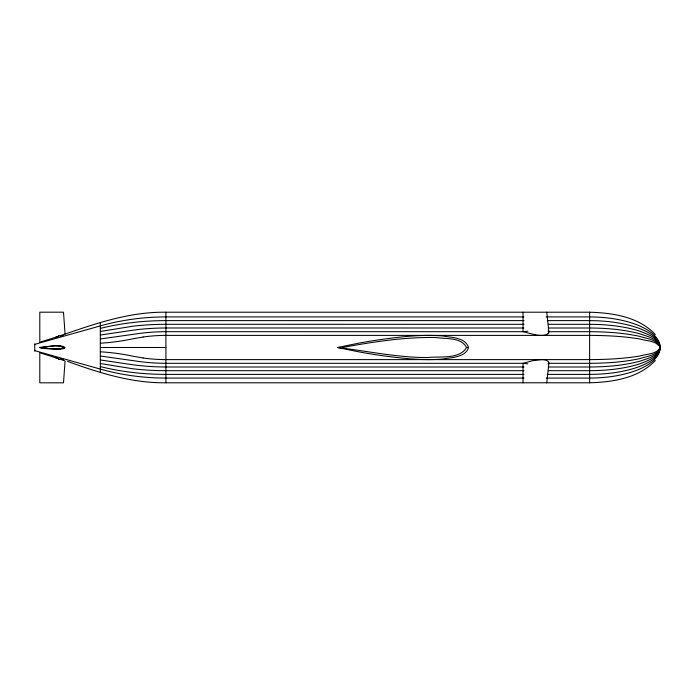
<?xml version="1.0" encoding="UTF-8"?>
<svg xmlns="http://www.w3.org/2000/svg" width="695" height="695" viewBox="0 0 695 695"><rect width="100%" height="100%" fill="white"/><g stroke="black" fill="none" stroke-linecap="round" stroke-linejoin="round"><path stroke-width="1.04" d="M546.201 316.92L589.629 316.92C606.596 317.042 623.815 319.3 639.565 325.877C648.6 329.977 659.633 336.406 660.25 347.5C659.633 358.594 648.6 365.023 639.565 369.123C623.815 375.7 606.596 377.958 589.629 378.08L546.201 378.08M546.748 382.815L548.876 363.303L589.629 363.303C606.361 363.216 623.172 362.173 639.565 358.672C646.567 356.3 657.505 355.597 660.25 347.5C659.312 337.049 648.044 332.036 639.565 328.492C623.624 322.654 606.518 320.734 589.629 320.612L547.26 320.612M548.312 324.313L589.629 324.313C606.457 324.417 623.45 326.024 639.565 331.098C647.497 334.182 658.869 337.727 660.25 347.5C659.312 357.951 648.044 362.964 639.565 366.508C623.624 372.346 606.518 374.266 589.629 374.388L547.26 374.388M468.56 347.5C465.389 357.664 451.264 357.421 442.593 359.046C421.04 360.757 399.443 358.09 378.123 355.058A609.576 609.576 0 0 1 358.716 351.826L337.414 347.5L358.716 343.174A609.576 609.576 0 0 1 378.123 339.942C399.443 336.91 421.04 334.243 442.593 335.954C451.264 337.579 465.389 337.336 468.56 347.5L466.545 347.5C459.464 359.793 439.318 356.066 427.286 357.578C397.027 357.517 367.229 351.018 337.414 347.5M548.312 328.005L589.629 328.005C606.405 328.101 623.302 329.421 639.565 333.713C646.984 336.406 658.278 338.491 660.25 347.5C658.869 357.273 647.497 360.818 639.565 363.902C623.45 368.976 606.457 370.583 589.629 370.687L548.312 370.687M548.042 331.072L548.876 331.697L589.629 331.697C606.361 331.784 623.172 332.827 639.565 336.328C646.567 338.7 657.505 339.403 660.25 347.5C658.278 356.509 646.984 358.594 639.565 361.287C623.302 365.579 606.405 366.899 589.629 366.995L548.312 366.995M65.061 347.5L64.166 348.464L61.047 349.177A31.866 30.085 80.6 0 1 59.292 349.307L58.91 349.333A49.858 46.869 65.2 0 1 56.104 349.377L39.797 347.5L56.104 345.658A49.858 46.869 -65.2 0 1 58.91 345.632L59.301 345.684A32.63 30.823 -85.2 0 1 60.526 345.762C76.354 349.281 40.64 349.655 39.797 347.5C47.364 347.161 56.556 343.929 63.506 347.5M165.905 335.39L589.629 335.39C606.327 335.459 623.068 336.241 639.565 338.943C646.289 340.993 656.532 340.576 660.25 347.5C656.532 354.424 646.289 354.007 639.565 356.057C623.068 358.759 606.327 359.541 589.629 359.61L165.905 359.61M548.876 363.303L548.042 363.928M655.289 360.488C638.722 378.228 612.782 382.128 589.629 382.789L165.905 382.789C131.894 383.232 99.133 372.911 67.537 361.374M548.164 333.548L546.678 334.521M655.289 334.512C638.722 316.772 612.782 312.872 589.629 312.211L165.905 312.211C131.92 311.734 99.263 322.237 67.537 333.244L60.526 335.615M56.104 337.11L39.797 342.244L39.797 312.185L63.506 312.185L65.061 334.034M34.75 344.364L100.323 325.912A212.21 183.775 0 0 1 165.905 316.92L523.952 316.92M100.323 331.48L132.71 326.233A138.044 65.078 0 0 1 165.905 324.304L523.952 324.313M342.453 347.5C373.137 341.862 404.238 336.988 435.522 337.509C445.486 339.082 461.237 337.006 466.545 347.5M100.323 335.042L132.71 330.229A110.566 47.408 0 0 1 165.905 327.979L523.952 328.005M143.048 337.023L132.71 338.839A241.712 230.219 83.9 0 1 100.332 343.2M100.323 338.978L138.904 333.522A94.954 43.333 0 0 1 165.905 331.68L523.04 331.697L527.818 331.159M541.379 359.61L533.056 360.601L523.04 363.303L165.905 363.303A94.954 43.333 0 0 1 138.913 361.469L100.323 356.022M523.952 320.612L165.905 320.612A181.838 113.954 0 0 0 132.71 322.532A241.208 216.414 10.3 0 0 100.323 328.405M100.323 347.5L165.905 347.5M523.952 366.995L165.905 366.995A110.566 47.408 0 0 1 132.719 364.753L100.323 359.958M523.952 370.687L165.905 370.687A138.044 65.078 0 0 1 132.71 368.758L100.323 363.52M523.952 374.388L165.905 374.388A181.838 113.954 0 0 1 132.71 372.468A241.208 216.414 -10.3 0 1 100.323 366.595M523.952 378.08L165.905 378.08A212.21 183.775 0 0 1 100.323 369.088L34.75 350.636M541.405 359.61L543.195 359.68A12.223 11.494 0 0 1 546.478 360.358M527.818 363.841L523.04 363.303L523.04 382.815M143.048 357.977L132.71 356.161A241.712 230.219 -83.9 0 0 100.332 351.8M535.306 334.816L523.04 331.697L523.04 312.185M56.104 357.89L39.797 352.756L39.797 382.815L63.506 382.815L65.061 360.966L60.526 359.385M546.47 360.392L548.007 361.304A2.598 2.441 0 0 1 548.92 363.303M546.748 312.185L548.876 331.697M589.629 312.211L589.629 382.789M165.905 312.211L165.905 382.789M100.323 322.593L100.323 372.407M34.75 343.886L34.75 351.114M165.905 359.619A89.42 48.285 0 0 1 143.057 357.968M143.057 337.032A89.42 48.285 0 0 1 165.905 335.381M535.315 334.79A37.209 34.985 0 0 0 541.405 335.433L543.195 335.32A12.006 11.294 0 0 0 546.696 334.564M548.911 331.697A2.545 2.389 0 0 1 548.155 333.539M60.057 349.272A32.63 30.823 85.2 0 1 59.301 349.333M59.006 336.354A49.858 7.515 -18.2 0 1 56.121 337.301M63.297 335.364A31.866 1.72 -19 0 1 60.448 336.363M58.91 349.316A49.858 46.817 64 0 1 56.104 349.316M56.104 345.684A49.858 46.817 -64 0 1 58.91 345.684M59.292 345.693A31.866 30.085 -80.6 0 1 60.048 345.736M56.121 357.699A49.858 7.515 18.2 0 1 59.006 358.646M60.448 358.637A31.866 1.72 19 0 1 63.297 359.636M58.667 359.193A32.63 0.904 19.1 0 1 59.501 359.48M56.078 358.09A49.858 7.132 18.2 0 1 58.806 358.994M59.501 335.52A32.63 0.904 -19.1 0 1 58.667 335.807M58.806 336.006A49.858 7.132 -18.2 0 1 56.078 336.91"/></g></svg>
